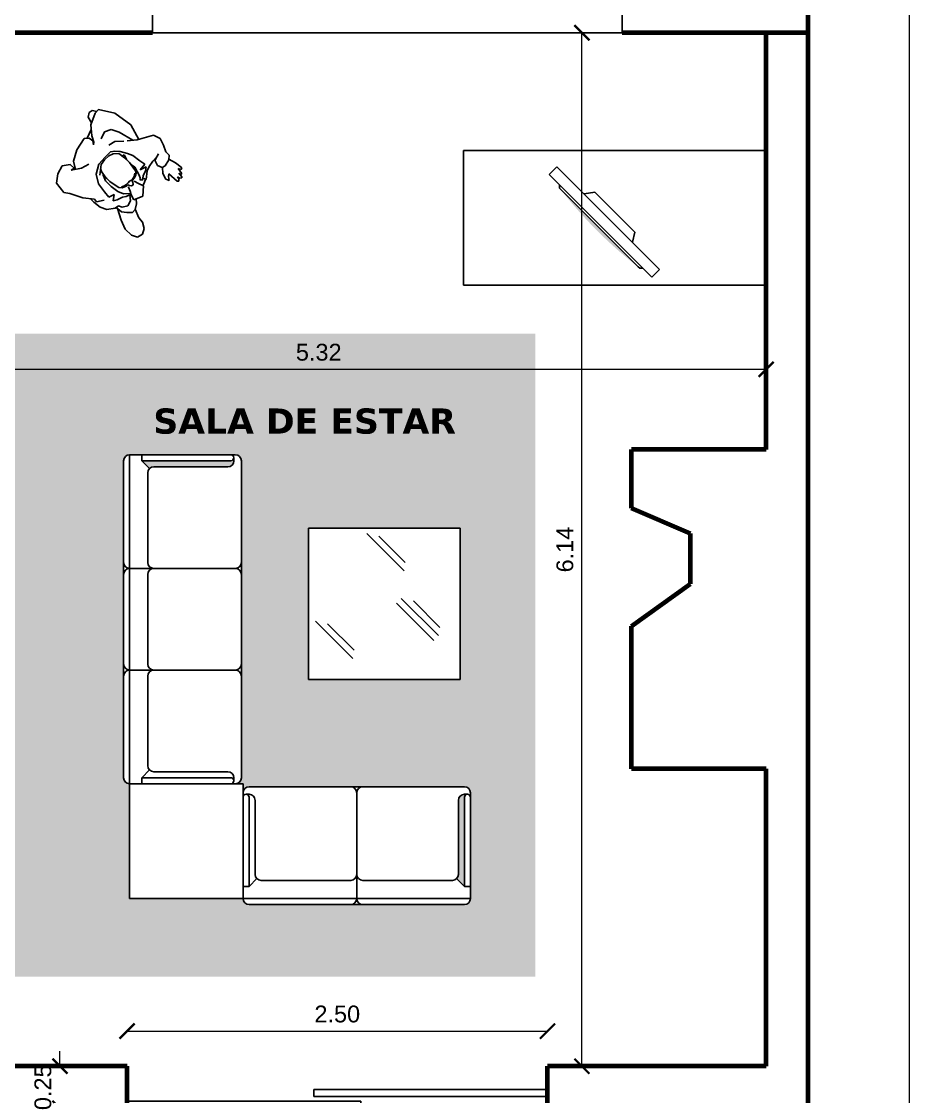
# Model space of a CAD drawing. Header units: inches. Extents: x 20.7 to 104.8, y 84.5 to 143.9.
# Drawn here: x 46.13 to 51.46, y 112.54 to 118.93 of the extents above; entities that cross this region are included whole.
import ezdxf

# ---------------------------------------------------------------- set-up
doc = ezdxf.new("R2010")
doc.units = ezdxf.units.IN
doc.header["$MEASUREMENT"] = 0
doc.linetypes.add('CONTINUA', pattern=[0])
for name, color, linetype in [('Cotas', 60, 'Continuous'), ('Electrodomésticos', 34, 'Continuous'), ('Mobiliario', 2, 'Continuous'), ('Personas', 241, 'Continuous'), ('Puerta corrediza', 2, 'Continuous'), ('Texto', 98, 'Continuous'), ('Textura piso', 8, 'Continuous'), ('Ventana', 4, 'Continuous')]:
    doc.layers.add(name, color=color, linetype=linetype)
doc.layers.add('Paredes', color=5, linetype='Continuous', lineweight=80)
doc.styles.get("Standard").update_dxf_attribs({"font": 'arial.ttf'})
doc.dimstyles.new('Cotas', dxfattribs={"dimtxt": 0.1, "dimasz": 0.09, "dimexe": 0.2, "dimexo": 0.4, "dimgap": 0.05, "dimtad": 1, "dimzin": 0, "dimdsep": 46, "dimtxsty": 'Standard', "dimblk": 'ARCHTICK', "dimcen": 0.09, "dimse1": 1, "dimse2": 1, "dimclrd": 60, "dimclre": 256, "dimadec": 0, "dimazin": 0, "dimtfac": 1, "dimtix": 1, "dimtofl": 0, "dimtmove": 1, "dimatfit": 3, "dimfxl": 0, "dimtolj": 1, "dimtzin": 0, "dimlwd": 9, "dimarcsym": 0})

# ---------------------------------------------------------------- blocks, each defined once
blk = doc.blocks.new('mesa 3')
at = {"layer": 'Mobiliario'}
for p, q in [((99.6702, 35.8197), (99.6702, 34.0197)), ((99.6702, 35.8197), (100.4702, 35.8197)), ((100.4702, 35.8197), (100.4702, 34.0197)), ((100.4702, 34.0197), (99.6702, 34.0197))]:
    blk.add_line(p, q, dxfattribs=at)
blk = doc.blocks.new('ppuerta closet')
at = {"layer": 'Puerta corrediza'}
for p, q in [((149.8527, 30.2098), (150.8493, 30.2098)), ((149.8527, 30.1798), (149.8527, 30.2098)), ((149.8527, 30.1798), (150.8493, 30.1798)), ((150.8493, 30.2098), (150.8493, 30.1798)), ((149.0561, 30.1298), (149.0561, 30.1598)), ((150.0527, 30.1598), (149.0561, 30.1598)), ((150.0527, 30.1298), (149.0561, 30.1298)), ((150.0527, 30.1298), (150.0527, 30.1598))]:
    blk.add_line(p, q, dxfattribs=at)
blk = doc.blocks.new('tv')
at = {"layer": 'Electrodomésticos', "linetype": 'Continuous'}
blk.add_hatch(color=256, dxfattribs=at).paths.add_polyline_path([(156.3235, 39.308), (156.3235, 38.6476), (156.3235, 38.6349, -0.062572)])
at = {"layer": 'Electrodomésticos'}
for p, q in [((156.3362, 38.546), (156.3362, 39.4096)), ((156.3362, 39.4096), (156.4019, 39.4096)), ((156.4019, 39.4096), (156.4019, 38.546)), ((156.3362, 39.3207), (156.3235, 39.308)), ((156.3235, 39.308), (156.3235, 38.6476)), ((156.4039, 39.181), (156.4547, 39.1441)), ((156.4547, 38.807), (156.4547, 39.1441)), ((156.4039, 38.7746), (156.4547, 38.807)), ((156.3235, 38.6349), (156.3235, 38.6476)), ((156.3235, 38.6349), (156.3362, 38.6222)), ((156.4019, 38.546), (156.3362, 38.546))]:
    blk.add_line(p, q, dxfattribs=at)
blk = doc.blocks.new('_ArchTick')
at = {"color": 0, "linetype": 'ByBlock', "const_width": 0.15}
blk.add_lwpolyline([(-0.5, -0.5), (0.5, 0.5)], dxfattribs=at)
blk = doc.blocks.new('*D296')
at = {"layer": 'Cotas', "color": 60, "linetype": 'CONTINUA', "lineweight": 9, "transparency": 16777216}
blk.add_line((51.4076, 138.9711), (51.4076, 108.9211), dxfattribs=at)
at = {"layer": 'Defpoints', "color": 0, "transparency": 16777216}
for p in [(51.4076, 138.9711), (51.4076, 108.9211), (51.4076, 108.9211)]:
    blk.add_point(p, dxfattribs=at)
at = {"layer": 'Cotas', "color": 60, "lineweight": 9, "transparency": 16777216, "xscale": 0.09, "yscale": 0.09, "zscale": 0.09}
for p, rotation in [((51.4076, 138.9711), 90), ((51.4076, 108.9211), 270)]:
    blk.add_blockref('_ArchTick', p, dxfattribs=dict(at, rotation=rotation))
at = {"layer": 'Cotas', "color": 0, "transparency": 16777216, "insert": (51.3065, 123.9461), "char_height": 0.1, "attachment_point": 5, "rotation": 90}
blk.add_mtext('\\A1;30.05', dxfattribs=at)
blk = doc.blocks.new('*D305')
at = {"layer": 'Cotas', "color": 60, "linetype": 'CONTINUA', "lineweight": 9, "transparency": 16777216}
for p, q in [((46.3587, 112.7208), (46.3587, 112.8108)), ((46.3587, 112.4708), (46.3587, 112.3808))]:
    blk.add_line(p, q, dxfattribs=at)
at = {"layer": 'Defpoints', "color": 0, "transparency": 16777216}
for p in [(46.3587, 112.7208), (46.3587, 112.7208), (46.3587, 112.4708)]:
    blk.add_point(p, dxfattribs=at)
at = {"layer": 'Cotas', "color": 60, "lineweight": 9, "transparency": 16777216, "xscale": 0.09, "yscale": 0.09, "zscale": 0.09}
for p, rotation in [((46.3587, 112.7208), 270), ((46.3587, 112.4708), 90)]:
    blk.add_blockref('_ArchTick', p, dxfattribs=dict(at, rotation=rotation))
at = {"layer": 'Cotas', "color": 0, "transparency": 16777216, "insert": (46.2576, 112.5958), "char_height": 0.1, "attachment_point": 5, "rotation": 90}
blk.add_mtext('\\A1;0.25', dxfattribs=at)
blk = doc.blocks.new('*D405')
at = {"layer": 'Cotas', "color": 60, "linetype": 'CONTINUA', "lineweight": 9, "transparency": 16777216}
blk.add_line((49.4622, 112.7208), (49.4622, 118.8655), dxfattribs=at)
at = {"layer": 'Defpoints', "color": 0, "transparency": 16777216}
for p in [(49.4622, 118.8655), (49.4622, 118.8655), (49.4622, 112.7208)]:
    blk.add_point(p, dxfattribs=at)
at = {"layer": 'Cotas', "color": 60, "lineweight": 9, "transparency": 16777216, "xscale": 0.09, "yscale": 0.09, "zscale": 0.09}
for p, rotation in [((49.4622, 118.8655), 90), ((49.4622, 112.7208), 270)]:
    blk.add_blockref('_ArchTick', p, dxfattribs=dict(at, rotation=rotation))
at = {"layer": 'Cotas', "color": 0, "transparency": 16777216, "insert": (49.3612, 115.7931), "char_height": 0.1, "attachment_point": 5, "rotation": 90}
blk.add_mtext('\\A1;6.14', dxfattribs=at)
blk = doc.blocks.new('*D406')
at = {"layer": 'Cotas', "color": 60, "linetype": 'CONTINUA', "lineweight": 9, "transparency": 16777216}
blk.add_line((50.5576, 116.8646), (45.2373, 116.8646), dxfattribs=at)
at = {"layer": 'Defpoints', "color": 0, "transparency": 16777216}
for p in [(45.2373, 116.8646), (45.2373, 116.8646), (50.5576, 116.8646)]:
    blk.add_point(p, dxfattribs=at)
at = {"layer": 'Cotas', "color": 60, "lineweight": 9, "transparency": 16777216, "xscale": 0.09, "yscale": 0.09, "zscale": 0.09, "rotation": 180}
blk.add_blockref('_ArchTick', (45.2373, 116.8646), dxfattribs=at)
at = {"layer": 'Cotas', "color": 60, "lineweight": 9, "transparency": 16777216, "xscale": 0.09, "yscale": 0.09, "zscale": 0.09}
blk.add_blockref('_ArchTick', (50.5576, 116.8646), dxfattribs=at)
at = {"layer": 'Cotas', "color": 0, "transparency": 16777216, "insert": (47.8974, 116.9657), "char_height": 0.1, "attachment_point": 5}
blk.add_mtext('\\A1;5.32', dxfattribs=at)
blk = doc.blocks.new('*D318')
at = {"layer": 'Cotas', "color": 60, "linetype": 'CONTINUA', "lineweight": 9, "transparency": 16777216}
blk.add_line((46.7576, 112.9296), (49.2576, 112.9296), dxfattribs=at)
at = {"layer": 'Defpoints', "color": 0, "transparency": 16777216}
for p in [(46.7576, 112.9296), (49.2576, 112.9296), (49.2576, 112.9296)]:
    blk.add_point(p, dxfattribs=at)
at = {"layer": 'Cotas', "color": 60, "lineweight": 9, "transparency": 16777216, "xscale": 0.09, "yscale": 0.09, "zscale": 0.09, "rotation": 180}
blk.add_blockref('_ArchTick', (46.7576, 112.9296), dxfattribs=at)
at = {"layer": 'Cotas', "color": 60, "lineweight": 9, "transparency": 16777216, "xscale": 0.09, "yscale": 0.09, "zscale": 0.09}
blk.add_blockref('_ArchTick', (49.2576, 112.9296), dxfattribs=at)
at = {"layer": 'Cotas', "color": 0, "transparency": 16777216, "insert": (48.0076, 113.0307), "char_height": 0.1, "attachment_point": 5}
blk.add_mtext('\\A1;2.50', dxfattribs=at)
blk = doc.blocks.new('persona2')
at = {"layer": 'Personas', "color": 30, "linetype": 'ByBlock'}
for p, q in [((44.9762, 30.9105), (45.0493, 30.947)), ((45.0493, 30.947), (45.0801, 30.9681)), ((45.0801, 30.9681), (45.1494, 30.9605)), ((45.1494, 30.9605), (45.184, 30.9143)), ((44.8261, 30.8585), (44.8646, 30.8759)), ((44.8646, 30.8759), (44.9127, 30.8816)), ((44.9127, 30.8816), (44.9411, 30.8816)), ((44.9223, 30.8662), (44.9762, 30.9105)), ((45.184, 30.9143), (45.1975, 30.8624)), ((44.7959, 30.8105), (44.7549, 30.8066)), ((44.7934, 30.7951), (44.7972, 30.8182)), ((44.7972, 30.8182), (44.8261, 30.8585)), ((44.878, 30.8297), (44.9031, 30.8701)), ((44.9031, 30.8701), (44.9223, 30.8662)), ((45.1417, 30.8432), (45.1071, 30.7912)), ((45.1273, 30.8215), (45.1706, 30.7951)), ((45.1378, 30.822), (45.1417, 30.8432)), ((45.1706, 30.8239), (45.1378, 30.822)), ((45.1975, 30.8624), (45.1706, 30.8239)), ((44.7299, 30.7874), (44.7068, 30.7643)), ((44.7068, 30.7643), (44.7087, 30.7393)), ((44.7549, 30.8066), (44.7299, 30.7874)), ((44.753, 30.7547), (44.7722, 30.7836)), ((44.7645, 30.722), (44.753, 30.7547)), ((44.7722, 30.7836), (44.7934, 30.7951)), ((44.8242, 30.7739), (44.8126, 30.7413)), ((44.8376, 30.7951), (44.8242, 30.7739)), ((44.8588, 30.7643), (44.8376, 30.7951)), ((44.8703, 30.7989), (44.8588, 30.7643)), ((44.9108, 30.7932), (44.8703, 30.7989)), ((44.9704, 30.7855), (44.9108, 30.7932)), ((45.0205, 30.7547), (44.9704, 30.7855)), ((45.0512, 30.7028), (45.0205, 30.7547)), ((45.1071, 30.7912), (45.0936, 30.7432)), ((45.1706, 30.7951), (45.2033, 30.7336)), ((44.7087, 30.7393), (44.726, 30.7105)), ((44.726, 30.7105), (44.7487, 30.6903)), ((44.7914, 30.7009), (44.7645, 30.722)), ((44.8011, 30.722), (44.7914, 30.7009)), ((44.7931, 30.6907), (44.8222, 30.722)), ((44.8126, 30.7413), (44.8011, 30.722)), ((44.8222, 30.722), (44.8569, 30.7374)), ((44.8569, 30.7374), (44.905, 30.7432)), ((44.905, 30.7432), (44.9531, 30.7432)), ((44.9531, 30.7432), (44.9825, 30.7319)), ((45.0532, 30.6451), (45.0512, 30.7028)), ((45.2033, 30.7336), (45.2206, 30.6547)), ((45.0532, 30.6009), (45.0532, 30.6451)), ((45.1744, 30.6297), (45.1552, 30.6432)), ((45.1552, 30.6432), (45.1648, 30.6297)), ((45.1648, 30.6297), (45.1994, 30.6124)), ((45.2014, 30.6336), (45.1744, 30.6297)), ((45.2206, 30.6547), (45.2014, 30.6336)), ((45.2087, 30.6416), (45.229, 30.5874)), ((44.7799, 30.5951), (44.7762, 30.6062)), ((44.7914, 30.5693), (44.7799, 30.5951)), ((44.7876, 30.5682), (44.8068, 30.574)), ((44.8203, 30.5259), (44.7876, 30.5682)), ((44.8126, 30.5951), (44.8011, 30.5855)), ((44.8011, 30.5855), (44.8165, 30.5644)), ((44.8145, 30.5874), (44.8126, 30.5951)), ((44.8357, 30.5778), (44.8145, 30.5874)), ((44.8165, 30.5644), (44.828, 30.5336)), ((44.8877, 30.5624), (44.8357, 30.5778)), ((44.918, 30.5675), (44.8877, 30.5624)), ((44.9762, 30.5355), (45.0147, 30.5586)), ((45.0147, 30.5586), (45.0378, 30.5797)), ((45.0378, 30.5797), (45.0532, 30.6009)), ((45.0897, 30.5797), (45.0801, 30.5394)), ((45.1475, 30.5855), (45.1629, 30.5413)), ((45.1994, 30.6124), (45.2495, 30.5701)), ((45.2495, 30.5701), (45.2803, 30.5028)), ((44.8299, 30.499), (44.8203, 30.5259)), ((44.828, 30.5336), (44.8415, 30.5144)), ((44.8376, 30.4624), (44.8299, 30.499)), ((44.8415, 30.5144), (44.853, 30.5509)), ((44.853, 30.5509), (44.8569, 30.5086)), ((44.8569, 30.5086), (44.8934, 30.5144)), ((44.8934, 30.5144), (44.9454, 30.5221)), ((44.9454, 30.5221), (44.9762, 30.5355)), ((45.0801, 30.5394), (45.0435, 30.5)), ((45.1455, 30.5048), (45.1013, 30.4817)), ((45.1629, 30.5413), (45.1455, 30.5048)), ((45.2803, 30.5028), (45.2822, 30.474)), ((44.7664, 30.4298), (44.7703, 30.449)), ((44.7761, 30.3894), (44.7664, 30.4298)), ((44.7703, 30.449), (44.7991, 30.4605)), ((44.7991, 30.4605), (44.828, 30.4509)), ((44.828, 30.4509), (44.8338, 30.4413)), ((44.8338, 30.4413), (44.8434, 30.4067)), ((44.8376, 30.4275), (44.8376, 30.4624)), ((44.9916, 30.4375), (44.9646, 30.3875)), ((45.082, 30.4028), (44.9875, 30.4298)), ((45.0301, 30.4855), (44.9916, 30.4375)), ((45.1013, 30.4817), (45.0089, 30.4567)), ((45.2822, 30.474), (45.1975, 30.4201)), ((44.7934, 30.3682), (44.7761, 30.3894)), ((44.8203, 30.3682), (44.7934, 30.3682)), ((44.8588, 30.349), (44.8203, 30.3682)), ((44.9646, 30.3875), (44.9435, 30.349)), ((45.1975, 30.4201), (45.082, 30.4028)), ((44.9011, 30.3355), (44.8588, 30.349)), ((44.9435, 30.349), (44.9011, 30.3355))]:
    blk.add_line(p, q, dxfattribs=at)
at = {"layer": 'Personas', "color": 18, "linetype": 'ByBlock'}
for p, q in [((44.5817, 30.847), (44.574, 30.8124)), ((44.574, 30.8124), (44.5913, 30.7816)), ((44.6144, 30.8624), (44.5817, 30.847)), ((44.6664, 30.8643), (44.6144, 30.8624)), ((44.7222, 30.8432), (44.6664, 30.8643)), ((44.787, 30.8097), (44.7222, 30.8432)), ((44.5913, 30.7816), (44.624, 30.7624)), ((44.624, 30.7624), (44.6567, 30.7586)), ((44.6567, 30.7586), (44.7099, 30.7373)), ((45.2547, 30.5587), (45.2937, 30.549)), ((45.3053, 30.5048), (45.2812, 30.4887)), ((45.2937, 30.549), (45.3091, 30.5259)), ((45.3091, 30.5259), (45.3053, 30.5048))]:
    blk.add_line(p, q, dxfattribs=at)
at = {"layer": 'Personas', "color": 5, "linetype": 'ByBlock'}
for p, q in [((44.7318, 30.6509), (44.7549, 30.7047)), ((44.7549, 30.7047), (44.7857, 30.6951)), ((44.7857, 30.6951), (44.8049, 30.6836)), ((44.8049, 30.6836), (44.8299, 30.674)), ((44.7722, 30.6047), (44.7318, 30.6509)), ((44.8319, 30.624), (44.803, 30.6163)), ((44.8299, 30.674), (44.8319, 30.674)), ((44.803, 30.6163), (44.7722, 30.6047))]:
    blk.add_line(p, q, dxfattribs=at)
at = {"layer": 'Personas', "linetype": 'ByBlock'}
for p, q in [((44.8432, 30.6724), (44.845, 30.684)), ((44.845, 30.684), (44.8536, 30.7023)), ((44.8536, 30.7023), (44.8694, 30.7156)), ((44.8694, 30.7156), (44.9004, 30.7229)), ((44.9004, 30.7229), (44.9321, 30.7284)), ((44.9321, 30.7284), (44.9546, 30.729)), ((44.9546, 30.729), (44.982, 30.7266)), ((44.9839, 30.7321), (44.9581, 30.7287)), ((44.965, 30.7296), (45.0094, 30.7217)), ((44.9875, 30.7278), (44.9839, 30.7321)), ((44.9857, 30.726), (44.9875, 30.7278)), ((45, 30.7437), (45.0411, 30.6931)), ((45.0094, 30.7217), (45.0253, 30.7126)), ((45.0411, 30.6931), (45.046, 30.6597)), ((44.8201, 30.6481), (44.8237, 30.6548)), ((44.8225, 30.642), (44.8201, 30.6481)), ((44.8322, 30.6359), (44.8225, 30.642)), ((44.8237, 30.6548), (44.8335, 30.6621)), ((44.8426, 30.6292), (44.8322, 30.6359)), ((44.8335, 30.6621), (44.8432, 30.667)), ((44.8438, 30.611), (44.8426, 30.6292)), ((44.8432, 30.667), (44.8432, 30.6724)), ((45.0442, 30.6238), (45.0338, 30.5982)), ((45.046, 30.6597), (45.0442, 30.6238)), ((44.8499, 30.5915), (44.8438, 30.611)), ((44.856, 30.5818), (44.8499, 30.5915)), ((44.8688, 30.5751), (44.856, 30.5818)), ((44.8956, 30.5721), (44.8688, 30.5751)), ((44.9285, 30.5654), (44.8956, 30.5721)), ((44.9693, 30.5672), (44.9285, 30.5654)), ((44.9839, 30.5556), (44.9515, 30.5664)), ((45.0107, 30.5727), (44.9693, 30.5672)), ((44.9827, 30.569), (44.9869, 30.5611)), ((44.9869, 30.5611), (44.9839, 30.5556)), ((45.0338, 30.5982), (45.0107, 30.5727)), ((44.651, 30.4432), (44.6433, 30.4355)), ((44.6433, 30.4355), (44.6529, 30.4259)), ((44.7164, 30.449), (44.651, 30.4432)), ((44.7068, 30.4836), (44.6875, 30.474)), ((44.6875, 30.474), (44.7068, 30.4605)), ((44.7433, 30.4721), (44.7068, 30.4836)), ((44.7068, 30.4605), (44.7164, 30.449)), ((44.77, 30.4478), (44.7433, 30.4721)), ((44.651, 30.4201), (44.6452, 30.4105)), ((44.6452, 30.4105), (44.649, 30.4067)), ((44.649, 30.4067), (44.6779, 30.4028)), ((44.6664, 30.424), (44.651, 30.4201)), ((44.6529, 30.4259), (44.6664, 30.424)), ((44.6644, 30.4009), (44.6625, 30.3932)), ((44.6625, 30.3932), (44.6664, 30.3913)), ((44.6779, 30.4028), (44.6644, 30.4009)), ((44.6664, 30.3913), (44.6991, 30.3855)), ((44.6856, 30.3798), (44.6837, 30.3721)), ((44.6837, 30.3721), (44.6914, 30.3682)), ((44.6991, 30.3855), (44.6856, 30.3798)), ((44.6914, 30.3682), (44.7337, 30.374)), ((44.7337, 30.374), (44.7786, 30.3862))]:
    blk.add_line(p, q, dxfattribs=at)
at = {"layer": 'Personas', "color": 250, "linetype": 'ByBlock'}
for p, q in [((44.8517, 30.684), (44.8487, 30.6682)), ((44.8615, 30.7017), (44.8517, 30.684)), ((44.8499, 30.6439), (44.8456, 30.6274)), ((44.8456, 30.6274), (44.8517, 30.6049)), ((44.8487, 30.6682), (44.8505, 30.6566)), ((44.8505, 30.6566), (44.8499, 30.6439)), ((44.8517, 30.6049), (44.8615, 30.5879))]:
    blk.add_line(p, q, dxfattribs=at)

msp = doc.modelspace()

# ---------------------------------------------------------------- hatches: boundary and pattern name
at = {"layer": 'Textura piso'}
h = msp.add_hatch(dxfattribs=at)
h.set_pattern_fill('AR-CONC', color=256, scale=0.02, angle=270, style=0)
h.set_pattern_definition([(320, (0.1879, -18.05129), (-0.01255043, -0.14345204), [0.015, -0.165]), (265, (0.1879, -18.05129), (0.15043843, 0.02775027), [0.012, -0.132]), (10.4514, (0.18686, -18.06324), (0.13788791, -0.11570188), [0.01274804, -0.14022842]), (316.1842, (0.2279, -18.05129), (-0.0331038, -0.2134482), [0.0225, -0.2475]), (6.6356, (0.22515, -18.06908), (0.19482357, -0.18693254), [0.01912206, -0.2103426]), (261.1842, (0.2279, -18.0513), (0.19482372, -0.1869324), [0.018, -0.198]), (291, (0.2179, -18.07129), (-0.08052378, -0.11938141), [0.015, -0.165]), (236, (0.2179, -18.07129), (0.14503001, -0.04866307), [0.012, -0.132]), (341.4514, (0.2112, -18.08124), (0.0645061, -0.16804453), [0.01274804, -0.14022842]), (307.5, (0.187904, -18.05129), (0.06657877, -0.002431971), [0, -0.1304, 0, -0.134, 0, -0.1325]), (277.5, (0.187904, -18.05129), (0.078882342, -0.052613907), [0, -0.0764, 0, -0.1274, 0, -0.0505]), (237.5, (0.187904, -18.00669), (-0.004510974, -0.106764487), [0, -0.05, 0, -0.156, 0, -0.207]), (227.5, (0.1879, -17.98669), (0.020020996, -0.116637234), [0, -0.065, 0, -0.1036, 0, -0.147])])
h.paths.add_polyline_path([(49.1857, 113.2533), (49.1857, 117.0762), (46.0122, 117.0762), (46.0122, 113.2533)])
h.paths.add_polyline_path([(46.7373, 116.3208, -0.414214), (46.7732, 116.3567), (47.3749, 116.3567), (47.4014, 116.3567, -0.414214), (47.4373, 116.3208), (47.4373, 114.4362, -0.414214), (47.4014, 114.4003), (47.4473, 114.4003), (47.4473, 114.3462, -0.414214), (47.4832, 114.3821), (48.7636, 114.3821, -0.414214), (48.7995, 114.3462), (48.7995, 114.3197), (48.7995, 113.718, -0.414214), (48.7636, 113.6821), (47.4832, 113.6821, -0.414214), (47.4473, 113.718), (46.7732, 113.718), (46.7732, 114.4003, -0.414214), (46.7373, 114.4362)], flags=16)
h.paths.add_polyline_path([(46.8914, 116.2744), (46.845, 116.3208), (47.3749, 116.3208, 0.414214), (47.3929, 116.3387), (47.3929, 116.3208, -0.414214), (47.357, 116.2849), (46.9168, 116.2849, 0.198912)], flags=0)
h.paths.add_polyline_path([(47.8373, 115.9208), (48.7373, 115.9208), (48.7373, 115.0208), (47.8373, 115.0208)], flags=16)
h.paths.add_polyline_path([(48.7277, 113.8616), (48.7277, 114.3018, -0.414214), (48.7636, 114.3377), (48.7815, 114.3377, 0.414214), (48.7636, 114.3197), (48.7636, 113.7898), (48.7172, 113.8362, 0.198912)], flags=0)
edge = h.paths.add_edge_path(flags=0)
edge.add_line((46.7732, 115.0763), (46.9168, 115.0763))
edge.add_arc((46.9168, 115.1122), 0.0359, 180, 270, ccw=False)
edge.add_line((46.8809, 115.1122), (46.8809, 115.6447))
edge.add_arc((46.9168, 115.6447), 0.0359, 90, 180, ccw=False)
edge.add_line((46.9168, 115.6806), (46.7732, 115.6806))
edge.add_line((46.7732, 115.6806), (46.7732, 115.0763))
edge = h.paths.add_edge_path(flags=0)
edge.add_line((46.7732, 115.0763), (46.9168, 115.0763))
edge.add_arc((46.9168, 115.1122), 0.0359, 180, 270, ccw=False)
edge.add_line((46.8809, 115.1122), (46.8809, 115.6447))
edge.add_arc((46.9168, 115.6447), 0.0359, 90, 180, ccw=False)
edge.add_line((46.9168, 115.6806), (46.7732, 115.6806))
edge.add_line((46.7732, 115.6806), (46.7732, 115.0763))
edge = h.paths.add_edge_path(flags=0)
edge.add_arc((47.4653, 114.3197), 0.0179, 0, 180)
edge.add_line((47.4473, 114.3197), (47.4473, 113.7898))
edge.add_line((47.4473, 113.7898), (47.4832, 113.7898))
edge.add_line((47.4832, 113.7898), (47.4832, 114.3197))
edge = h.paths.add_edge_path(flags=0)
edge.add_arc((47.4653, 114.3197), 0.0179, 0, 180)
edge.add_line((47.4473, 114.3197), (47.4473, 113.7898))
edge.add_line((47.4473, 113.7898), (47.4832, 113.7898))
edge.add_line((47.4832, 113.7898), (47.4832, 114.3197))
h.paths.add_polyline_path([(46.8764, 116.6695), (48.744, 116.6695), (48.744, 116.439), (46.8764, 116.439)], flags=24)

# ---------------------------------------------------------------- linework, layer by layer
at = {"layer": 'Mobiliario'}
for p, q in [((46.7732, 116.3567), (47.3749, 116.3567)), ((46.845, 116.3208), (46.845, 116.3567)), ((47.3749, 116.3567), (47.4014, 116.3567)), ((47.3929, 116.3387), (47.3929, 116.3208)), ((46.7373, 114.4362), (46.7373, 116.3208)), ((46.845, 116.3208), (47.3749, 116.3208)), ((46.8914, 116.2744), (46.845, 116.3208)), ((46.9168, 116.2849), (47.357, 116.2849)), ((47.4373, 114.4362), (47.4373, 116.3208)), ((46.8809, 115.7165), (46.8809, 116.249)), ((48.7373, 115.9208), (47.8373, 115.9208)), ((47.8373, 115.9208), (47.8373, 115.0208)), ((48.7373, 115.9208), (48.3647, 115.9208)), ((48.7373, 115.0208), (48.7373, 115.9208)), ((48.4045, 115.6666), (48.1827, 115.8884)), ((48.4121, 115.7155), (48.2542, 115.8734)), ((46.7732, 115.6806), (47.4014, 115.6806)), ((46.8809, 115.1122), (46.8809, 115.6447)), ((48.5818, 115.2527), (48.36, 115.4745)), ((48.61, 115.281), (48.3882, 115.5028)), ((48.6177, 115.3299), (48.4598, 115.4878)), ((48.1004, 115.1454), (47.8786, 115.3672)), ((48.1081, 115.1943), (47.9502, 115.3522)), ((46.7732, 115.0763), (47.4014, 115.0763)), ((46.8809, 114.508), (46.8809, 115.0404)), ((47.8373, 115.0208), (48.7373, 115.0208)), ((46.8914, 114.4826), (46.845, 114.4362)), ((46.845, 114.4362), (47.3749, 114.4362)), ((46.845, 114.4362), (46.845, 114.4003)), ((47.357, 114.4721), (46.9168, 114.4721)), ((47.3929, 114.4182), (47.3929, 114.4362)), ((47.3749, 114.4003), (46.7732, 114.4003)), ((46.7732, 114.4003), (47.4473, 114.4003)), ((46.7732, 114.4003), (46.7732, 113.718)), ((47.3749, 114.4003), (47.4014, 114.4003)), ((47.4473, 114.4003), (47.4473, 113.718)), ((48.7636, 114.3821), (47.4832, 114.3821)), ((47.4473, 114.3197), (47.4473, 114.3462)), ((47.4473, 113.718), (47.4473, 114.3197)), ((47.4653, 114.3377), (47.4832, 114.3377)), ((47.4832, 113.7898), (47.4832, 114.3197)), ((47.5191, 113.8616), (47.5191, 114.3018)), ((48.1234, 113.718), (48.1234, 114.3462)), ((48.7277, 114.3018), (48.7277, 113.8616)), ((48.7815, 114.3377), (48.7636, 114.3377)), ((48.7636, 113.7898), (48.7636, 114.3197)), ((48.7995, 114.3197), (48.7995, 114.3462)), ((48.7995, 114.3197), (48.7995, 113.718)), ((47.4832, 113.7898), (47.4473, 113.7898)), ((47.5296, 113.8362), (47.4832, 113.7898)), ((48.0875, 113.8257), (47.555, 113.8257)), ((48.6918, 113.8257), (48.1593, 113.8257)), ((48.7172, 113.8362), (48.7636, 113.7898)), ((48.7636, 113.7898), (48.7995, 113.7898)), ((47.4473, 113.718), (46.7732, 113.718)), ((48.7636, 113.6821), (47.4832, 113.6821))]:
    msp.add_line(p, q, dxfattribs=at)
for points in [[(46.7732, 114.4003), (46.7732, 116.3567)], [(48.7995, 113.718), (47.4473, 113.718)]]:
    msp.add_lwpolyline(points, dxfattribs=at)
for centre, radius, start, end in [((46.7732, 116.3208), 0.0359, 90, 180), ((47.3749, 116.3387), 0.0179, 270, 90), ((47.4014, 116.3208), 0.0359, 0, 90), ((46.9168, 116.249), 0.0359, 90, 180), ((47.357, 116.3208), 0.0359, 270, 0), ((46.7732, 115.7165), 0.0359, 180, 270), ((46.9168, 115.7165), 0.0359, 180, 270), ((47.4014, 115.7165), 0.0359, 270, 0), ((46.7732, 115.6447), 0.0359, 90, 180), ((46.9168, 115.6447), 0.0359, 90, 180), ((47.4014, 115.6447), 0.0359, 0, 90), ((46.7732, 115.1122), 0.0359, 180, 270), ((46.7732, 115.0404), 0.0359, 90, 180), ((46.9168, 115.1122), 0.0359, 180, 270), ((46.9168, 115.0404), 0.0359, 90, 180), ((47.4014, 115.1122), 0.0359, 270, 0), ((47.4014, 115.0404), 0.0359, 0, 90), ((46.9168, 114.508), 0.0359, 180, 270), ((46.7732, 114.4362), 0.0359, 180, 270), ((47.357, 114.4362), 0.0359, 0, 90), ((47.3749, 114.4182), 0.0179, 270, 90), ((47.4014, 114.4362), 0.0359, 270, 0), ((47.4832, 114.3462), 0.0359, 90, 180), ((48.0875, 114.3462), 0.0359, 0, 90), ((48.1593, 114.3462), 0.0359, 90, 180), ((48.7636, 114.3462), 0.0359, 0, 90), ((47.4653, 114.3197), 0.0179, 0, 180), ((47.4832, 114.3018), 0.0359, 0, 90), ((48.7636, 114.3018), 0.0359, 90, 180), ((48.7815, 114.3197), 0.0179, 0, 180), ((47.555, 113.8616), 0.0359, 180, 270), ((48.0875, 113.8616), 0.0359, 270, 0), ((48.1593, 113.8616), 0.0359, 180, 270), ((48.6918, 113.8616), 0.0359, 270, 0), ((47.4832, 113.718), 0.0359, 180, 270), ((48.0875, 113.718), 0.0359, 270, 0), ((48.1593, 113.718), 0.0359, 180, 270), ((48.7636, 113.718), 0.0359, 270, 0)]:
    msp.add_arc(centre, radius, start, end, dxfattribs=at)
at = {"layer": 'Paredes'}
for p, q in [((50.8076, 108.9211), (50.8076, 138.9711)), ((46.9096, 118.8655), (44.5977, 118.8655)), ((46.9096, 118.8659), (46.7596, 118.8659)), ((50.8076, 118.8655), (49.7013, 118.8655)), ((50.5576, 116.3884), (50.5576, 118.8655)), ((49.7576, 116.0384), (49.7576, 116.3884)), ((50.5576, 116.3884), (49.7576, 116.3884)), ((50.1076, 115.8884), (49.7576, 116.0384)), ((50.1076, 115.5884), (50.1076, 115.8884)), ((49.7576, 115.3384), (50.1076, 115.5884)), ((49.7576, 114.4884), (49.7576, 115.3384)), ((50.5576, 114.4884), (49.7576, 114.4884)), ((50.5576, 112.7208), (50.5576, 114.4884)), ((46.7576, 112.7208), (45.6373, 112.7208)), ((46.7576, 112.4708), (46.7576, 112.7208)), ((49.2576, 112.4708), (49.2576, 112.7208)), ((50.5576, 112.7208), (49.2576, 112.7208))]:
    msp.add_line(p, q, dxfattribs=at)
at = {"layer": 'Ventana'}
for p, q in [((46.9096, 119.1155), (46.9096, 118.8659)), ((49.7013, 119.1155), (49.7013, 118.8655)), ((49.7013, 118.8655), (46.9096, 118.8655))]:
    msp.add_line(p, q, dxfattribs=at)

# ---------------------------------------------------------------- block references
at = {"layer": 'Electrodomésticos', "rotation": 45}
msp.add_blockref('tv', (-33.4128, -20.3905), dxfattribs=at)
at = {"layer": 'Mobiliario', "rotation": 270}
msp.add_blockref('mesa 3', (14.7379, 217.8357), dxfattribs=at)
at = {"layer": 'Personas', "rotation": 135}
msp.add_blockref('persona2', (100.1552, 107.9378), dxfattribs=at)
at = {"layer": 'Puerta corrediza', "xscale": 1.394207550997876, "yscale": 1.394207550997876, "zscale": 1.394207550997876}
msp.add_blockref('ppuerta closet', (-161.0575, 70.4637), dxfattribs=at)

# ---------------------------------------------------------------- texts
at = {"layer": 'Texto', "insert": (46.9139, 116.632), "char_height": 0.15, "attachment_point": 1}
msp.add_mtext('{\\fVerdana|b1|i0|c0|p34;SALA DE ESTAR}', dxfattribs=at)

# ---------------------------------------------------------------- dimensions: what is measured, and where the dimension line sits
at = {"layer": 'Cotas'}
for base, p1, p2, picture, middle in [((51.4076, 108.9211), (51.4076, 138.9711), (51.4076, 108.9211), '*D296', (51.3065, 123.9461)), ((49.4622, 118.8655), (49.4622, 112.7208), (49.4622, 118.8655), '*D405', (49.3612, 115.7931)), ((46.3587, 112.7208), (46.3587, 112.4708), (46.3587, 112.7208), '*D305', (46.2576, 112.5958))]:
    dim = msp.add_linear_dim(base=base, p1=p1, p2=p2, angle=270, dimstyle='Cotas', dxfattribs=at)
    dim.commit()
    dim.dimension.update_dxf_attribs({"geometry": picture, "text_midpoint": middle})
for base, p1, p2, picture, middle in [((45.2373, 116.8646), (50.5576, 116.8646), (45.2373, 116.8646), '*D406', (47.8974, 116.9657)), ((49.2576, 112.9296), (46.7576, 112.9296), (49.2576, 112.9296), '*D318', (48.0076, 113.0307))]:
    dim = msp.add_linear_dim(base=base, p1=p1, p2=p2, dimstyle='Cotas', dxfattribs=at)
    dim.commit()
    dim.dimension.update_dxf_attribs({"geometry": picture, "text_midpoint": middle})

doc.saveas('drawing.dxf')
